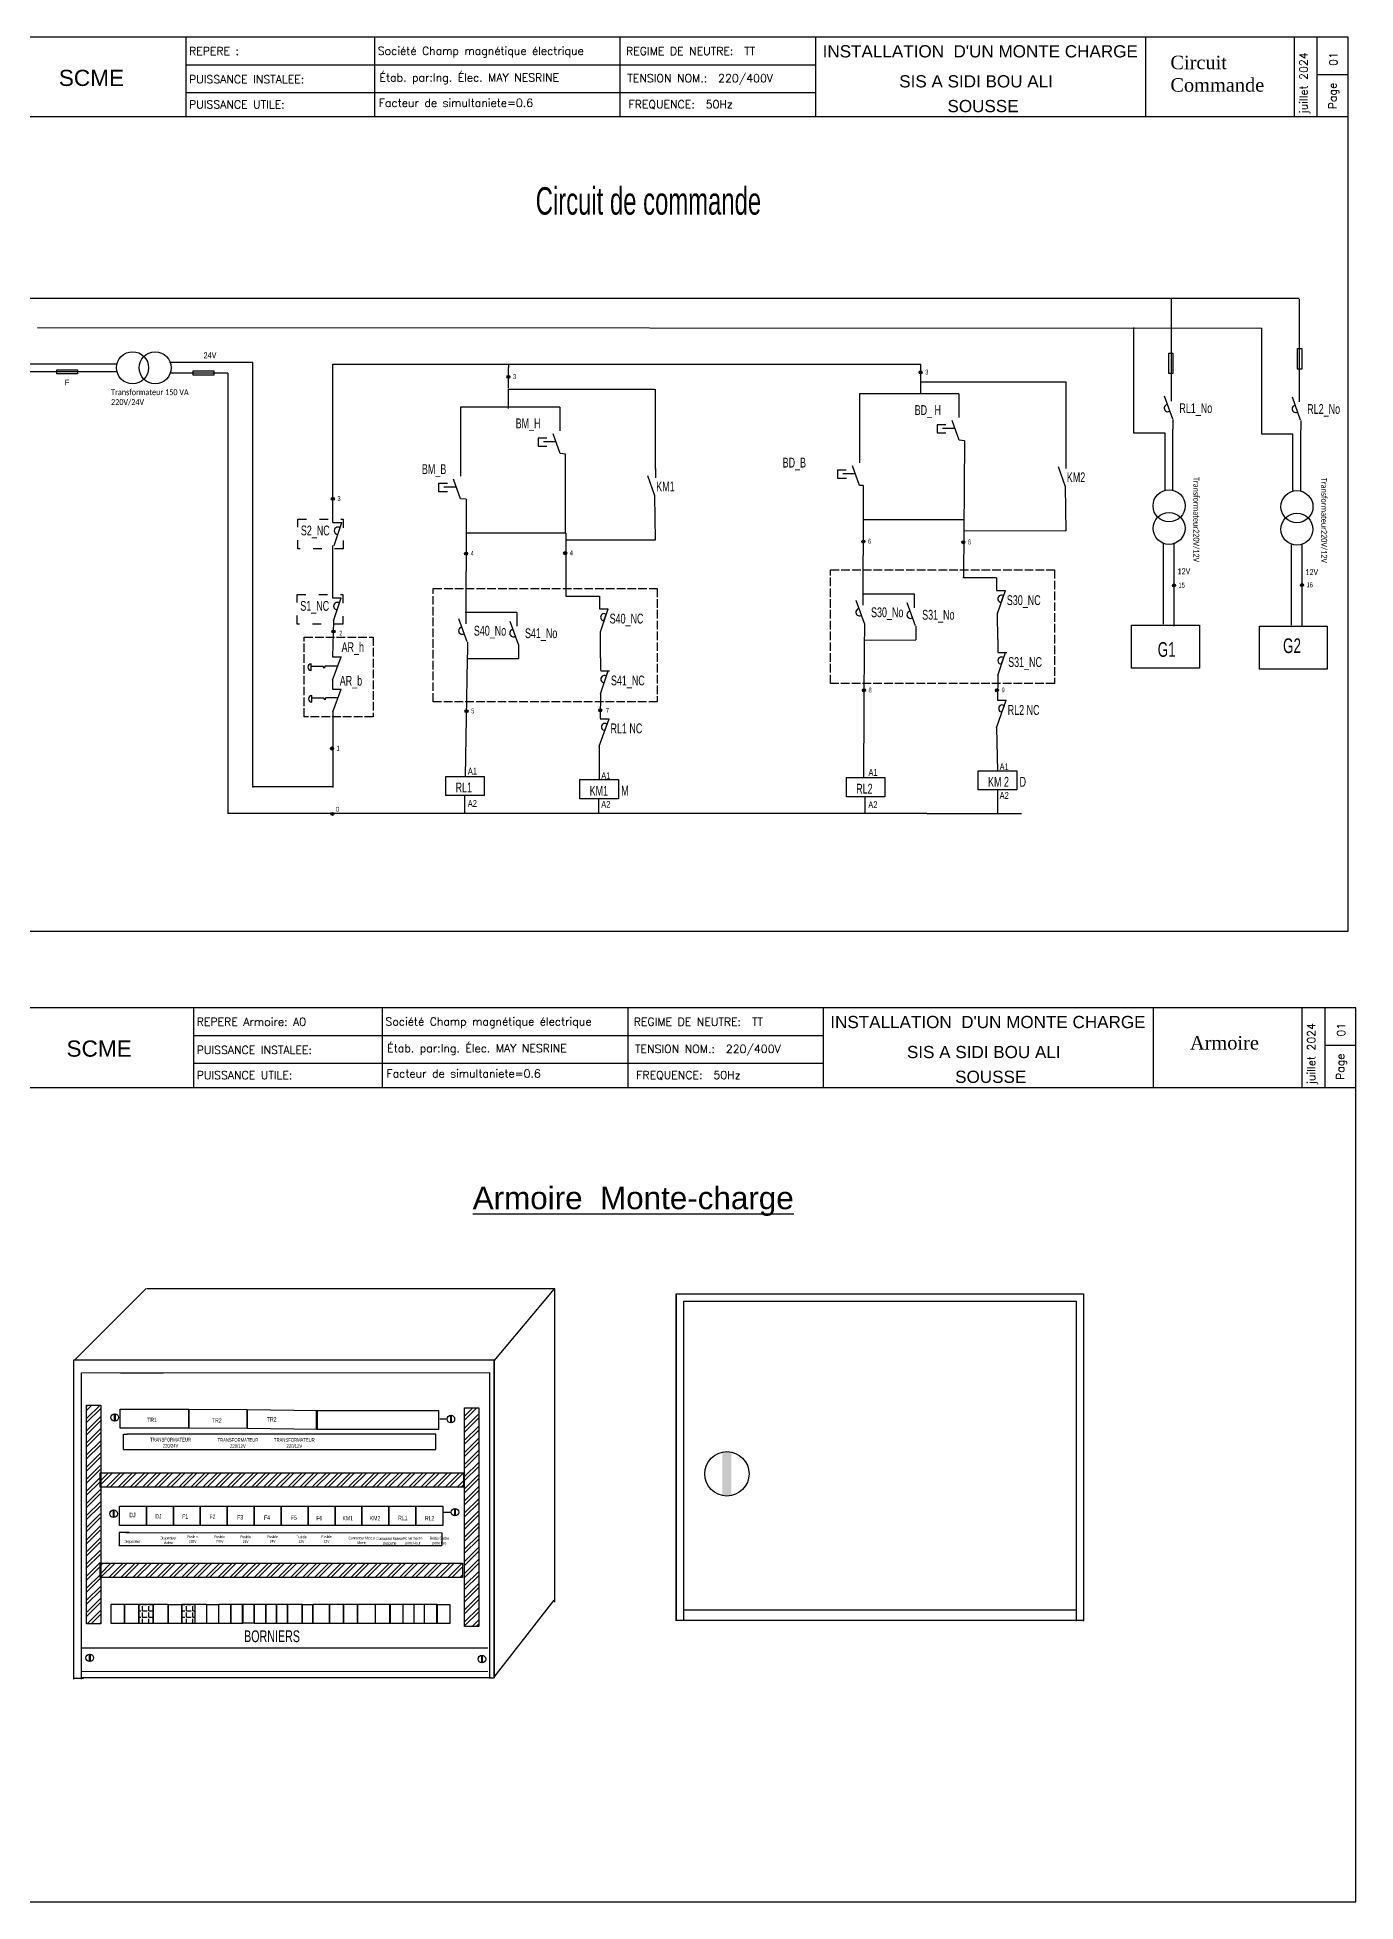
# Model space of a CAD drawing. Header units: millimetres. Extents: x -697 to 9610, y -2715 to 1893.
# Drawn here: x 7929 to 9396, y -2715 to -641 of the extents above; entities that cross this region are included whole.
import ezdxf

# ---------------------------------------------------------------- set-up
doc = ezdxf.new("R2010")
doc.units = ezdxf.units.MM
doc.linetypes.add('ACAD_ISO02W100', pattern=[15, 12, -3])
doc.linetypes.add('ACAD_ISO03W100', pattern=[30, 12, -18])
for name, color, linetype in [('A-PC-N', 2, 'Continuous'), ('CADRE SCHEMAS UNIFILAIRE', 7, 'Continuous'), ('PDF _Texte', 7, 'Continuous')]:
    doc.layers.add(name, color=color, linetype=linetype)
doc.styles.add('1-20 R', font='bgothl.ttf', dxfattribs={"width": 0.8, "height": 0.045})
doc.styles.add('1-50 R', font='bgothl.ttf', dxfattribs={"width": 0.65, "height": 0.1})
doc.styles.add('PDF Arial', font='arial.ttf')
doc.styles.add('ROMANS', font='romans', dxfattribs={"width": 0.8, "height": 0.5})
doc.styles.get("Standard").update_dxf_attribs({"font": 'ARIALN.TTF', "width": 0.8})

msp = doc.modelspace()

# ---------------------------------------------------------------- hatches: boundary and pattern name
at = {"linetype": 'Continuous', "ltscale": 0.8}
h = msp.add_hatch(color=7, dxfattribs=at)
h.dxf.hatch_style = 1
h.paths.add_polyline_path([(8913.445, -1014.111, 1), (8910.021, -1014.111, 1)])
h = msp.add_hatch(color=7, dxfattribs=at)
h.dxf.hatch_style = 1
h.paths.add_polyline_path([(8454.993, -1019.086, 1), (8451.57, -1019.086, 1)])
h = msp.add_hatch(color=7, dxfattribs=at)
h.dxf.hatch_style = 1
h.paths.add_polyline_path([(8259.61, -1154.663, 1), (8256.186, -1154.663, 1)])
h = msp.add_hatch(color=7, dxfattribs=at)
h.dxf.hatch_style = 1
h.paths.add_polyline_path([(8849.839, -1202.262, 1), (8846.415, -1202.262, 1)])
h = msp.add_hatch(color=7, dxfattribs=at)
h.dxf.hatch_style = 1
h.paths.add_polyline_path([(8960.899, -1202.984, 1), (8957.476, -1202.984, 1)])
h = msp.add_hatch(color=7, dxfattribs=at)
h.dxf.hatch_style = 1
h.paths.add_polyline_path([(8407.824, -1215.726, 1), (8404.4, -1215.726, 1)])
h = msp.add_hatch(color=7, dxfattribs=at)
h.dxf.hatch_style = 1
h.paths.add_polyline_path([(8518.124, -1215.178, 1), (8514.701, -1215.178, 1)])
h = msp.add_hatch(color=7, dxfattribs=at)
h.dxf.hatch_style = 1
h.paths.add_polyline_path([(9195.293, -1251.072, 1), (9191.87, -1251.072, 1)])
h = msp.add_hatch(color=7, dxfattribs=at)
h.dxf.hatch_style = 1
h.paths.add_polyline_path([(9337.746, -1250.68, 1), (9334.322, -1250.68, 1)])
h = msp.add_hatch(color=7, dxfattribs=at)
h.dxf.hatch_style = 1
h.paths.add_polyline_path([(8256.941, -1302.338, 1), (8260.365, -1302.338, 1)])
h = msp.add_hatch(color=7, dxfattribs=at)
h.dxf.hatch_style = 1
h.paths.add_polyline_path([(8850.427, -1367.651, 1), (8847.003, -1367.651, 1)])
h = msp.add_hatch(color=7, dxfattribs=at)
h.dxf.hatch_style = 1
h.paths.add_polyline_path([(8998.375, -1367.651, 1), (8994.951, -1367.651, 1)])
h = msp.add_hatch(color=7, dxfattribs=at)
h.dxf.hatch_style = 1
h.paths.add_polyline_path([(8557.116, -1389.875, 1), (8553.692, -1389.875, 1)])
h = msp.add_hatch(color=7, dxfattribs=at)
h.dxf.hatch_style = 1
h.paths.add_polyline_path([(8408.387, -1390.963, 1), (8404.963, -1390.963, 1)])
h = msp.add_hatch(color=7, dxfattribs=at)
h.dxf.hatch_style = 1
h.paths.add_polyline_path([(8258.691, -1432.441, 1), (8255.267, -1432.441, 1)])
h = msp.add_hatch(color=7, dxfattribs=at)
h.dxf.hatch_style = 1
h.paths.add_polyline_path([(8255.786, -1505.135, 1), (8259.21, -1505.135, 1)])
at = {"ltscale": 0.8}
h = msp.add_hatch(dxfattribs=at)
h.set_pattern_fill('ANSI32')
h.set_pattern_definition([(45, (-2264.681, -693.608), (-6.735192, 6.735192), []), (45, (-2260.19, -693.608), (-6.735192, 6.735192), [])])
h.paths.add_polyline_path([(8404.436, -2408.788), (8420.246, -2408.788), (8420.246, -2165.582), (8404.436, -2165.582)])
h.paths.add_polyline_path([(7984.037, -2405.85), (7999.847, -2405.85), (7999.847, -2354.41), (7998.994, -2354.41), (7998.994, -2338.405), (7999.403, -2253.99), (7999.143, -2253.99), (7999.143, -2237.986), (7999.847, -2162.644), (7984.037, -2162.644)])
h.paths.add_polyline_path([(7990.237, -2252.427), (7990.42, -2252.427), (7990.42, -2252.356), (7990.237, -2252.356)], flags=24)
h = msp.add_hatch(dxfattribs=at)
h.set_pattern_fill('ANSI32')
h.set_pattern_definition([(45, (-2269.651, -742.781), (-6.735192, 6.735192), []), (45, (-2265.161, -742.781), (-6.735192, 6.735192), [])])
h.paths.add_polyline_path([(8403.377, -2253.99), (8403.377, -2237.986), (7999.143, -2237.986), (7999.143, -2253.99)])
h = msp.add_hatch(dxfattribs=at)
h.set_pattern_fill('ANSI32')
h.set_pattern_definition([(45, (-2266.746, -843.201), (-6.735192, 6.735192), []), (45, (-2262.255, -843.201), (-6.735192, 6.735192), [])])
h.paths.add_polyline_path([(8402.279, -2354.41), (8402.279, -2338.405), (7998.994, -2338.405), (7998.994, -2354.41)])
at = {"ltscale": 0.8, "true_color": 0xf4ee51}
h = msp.add_hatch(dxfattribs=at)
h.set_pattern_fill('ANGLE', color=41)
h.set_pattern_definition([(0, (-1865.4596, -596.342), (0, 6.985), [5.08, -1.905]), (90, (-1865.4596, -596.342), (-6.985, 4e-16), [5.08, -1.905])])
h.paths.add_polyline_path([(8042.049, -2405.423), (8057.782, -2405.423), (8057.782, -2384.173), (8042.049, -2384.173)])
h.paths.add_polyline_path([(8104.568, -2405.423), (8104.568, -2384.173), (8089.913, -2384.173), (8089.913, -2405.423)])
at = {"layer": 'A-PC-N'}
h = msp.add_hatch(color=255, dxfattribs=at)
h.dxf.hatch_style = 1
h.paths.add_polyline_path([(8696.296, -2214.346, 0.0520091), (8691.195, -2214.878), (8691.195, -2263.248), (8696.296, -2263.248)])
h.paths.add_polyline_path([(8701.396, -2214.878, 0.0520091), (8696.296, -2214.346), (8696.296, -2263.248), (8701.396, -2263.248)])

# ---------------------------------------------------------------- linework, layer by layer
at = {"color": 255}
for p, q in [((8577.741, -730.073, 120.131), (8577.741, -641.447, 120.131)), ((8094.69, -671.921), (8795.18, -671.921)), ((8094.69, -702.922), (8795.18, -702.922)), ((8586.304, -1809.626, 120.131), (8586.304, -1720.999, 120.131)), ((8103.253, -1751.474), (8803.743, -1751.474)), ((8103.253, -1782.474), (8803.743, -1782.474)), ((8437.304, -2113.444, -137.365), (8437.304, -2466.461, -137.365)), ((8021.802, -2126.835, -137.365), (8069.556, -2126.835, -137.365)), ((8025.064, -2194.791), (8029.109, -2195.025)), ((8031.351, -2304.306), (8020.288, -2304.306)), ((8433.727, -2465.945, -137.365), (7978.772, -2465.945, -137.365))]:
    msp.add_line(p, q, dxfattribs=at)
for p, q in [((8795.18, -730.073, 120.131), (8795.18, -641.447, 120.131)), ((9162.236, -730.073, 120.131), (9162.236, -641.447, 120.131)), ((8094.69, -671.921), (8795.18, -671.921)), ((8094.69, -702.922), (8795.18, -702.922)), ((8803.743, -1809.626, 120.131), (8803.743, -1720.999, 120.131)), ((9170.799, -1809.626, 120.131), (9170.799, -1720.999, 120.131)), ((8103.253, -1751.474), (8803.743, -1751.474)), ((8103.253, -1782.474), (8803.743, -1782.474)), ((7970.925, -2112.331, -137.365), (8050.114, -2032.866, -137.365)), ((8051.012, -2032.866, -137.365), (8504.749, -2032.866, -137.365)), ((8437.304, -2113.444, -137.365), (8504.653, -2033.431, -137.365)), ((8504.653, -2033.431, -137.365), (8504.653, -2381.926, -137.365)), ((7969.856, -2112.331, -137.365), (8437.304, -2112.331, -137.365)), ((7969.885, -2467.584, -137.365), (7969.885, -2112.331, -137.365)), ((8437.304, -2466.461, -137.365), (8437.304, -2112.331, -137.365)), ((7978.288, -2126.835, -137.365), (8432.053, -2126.369, -137.365)), ((7978.317, -2467.584, -137.365), (7978.317, -2126.835, -137.365)), ((8432.053, -2126.369, -137.365), (8432.053, -2466.461, -137.365)), ((8025.064, -2211.824), (8025.064, -2194.791)), ((8372.491, -2195.025), (8029.109, -2195.025)), ((8372.491, -2211.824), (8372.491, -2195.025)), ((8385.484, -2178.333, -137.365), (8376.884, -2178.333, -137.365)), ((8025.064, -2211.824), (8372.491, -2211.824)), ((8389.717, -2281.995, -137.365), (8380.257, -2281.995, -137.365)), ((8379.114, -2319.127), (8019.889, -2318.991)), ((8020.288, -2304.306), (8020.288, -2319.19)), ((8027.663, -2304.306), (8379.334, -2304.644)), ((8379.325, -2304.588), (8379.344, -2318.881)), ((8437.314, -2465.222, -137.365), (8504.317, -2379.718, -137.365)), ((7978.311, -2432.675, -137.365), (8430.269, -2432.675, -137.365)), ((8430.379, -2458.861, -137.365), (7978.631, -2459.315, -137.365))]:
    msp.add_line(p, q)
at = {"color": 7, "ltscale": 0.8}
for p, q in [((7916.079, -931.687), (9189.605, -931.687)), ((9190.609, -931.687), (9332.86, -931.687)), ((7929.291, -964.117), (9291.299, -965.051)), ((9149.049, -1081.789), (9149.049, -964.117)), ((9291.299, -1082.723), (9291.299, -965.051)), ((8258.093, -1004.865), (8453.302, -1004.865)), ((8453.302, -1004.865), (8453.302, -1008.724)), ((8453.302, -1004.865), (8911.912, -1004.865)), ((8453.302, -1031.634), (8453.302, -1008.724)), ((8911.912, -1037.796), (8911.912, -1004.865)), ((8453.28, -1054.339), (8453.28, -1032.701)), ((8453.28, -1032.701), (8615.621, -1032.701)), ((8616.97, -1111.497), (8616.97, -1032.701)), ((8912.359, -1024.76), (9073.717, -1024.76)), ((9073.717, -1101.265), (9073.717, -1025.13)), ((8510.633, -1052.619), (8399.841, -1052.619)), ((8399.841, -1052.619), (8399.841, -1102.988)), ((8954.474, -1037.796), (8843.682, -1037.796)), ((8843.682, -1037.796), (8843.682, -1088.166)), ((8960.724, -1090.105), (8954.647, -1089.664)), ((8960.724, -1090.105), (8959.633, -1241.866)), ((9183.683, -1081.789), (9149.049, -1081.789)), ((9325.934, -1082.723), (9291.299, -1082.723)), ((8516.883, -1104.928), (8510.806, -1104.487)), ((8516.883, -1192.596), (8516.883, -1104.928)), ((8616.97, -1121.979), (8616.97, -1111.497)), ((9073.717, -1111.747), (9073.717, -1101.265)), ((8847.976, -1140.027), (8843.855, -1140.033)), ((8847.987, -1140.07), (8847.987, -1176.866)), ((8406.091, -1155.297), (8400.014, -1154.856)), ((8406.091, -1155.297), (8406.091, -1192.596)), ((8616.97, -1200.398), (8616.303, -1151.575)), ((9073.717, -1190.166), (9073.049, -1141.342)), ((8847.94, -1174.934), (8847.61, -1260.398)), ((8847.879, -1177.774), (8960.724, -1177.774)), ((8406.091, -1192.596), (8405.762, -1278.061)), ((8406.091, -1192.596), (8516.911, -1192.596)), ((8516.918, -1200.398), (8616.97, -1200.398)), ((8516.997, -1192.986), (8516.997, -1262.844)), ((8960.005, -1190.07), (9073.377, -1190.166)), ((8958.845, -1242.355), (8996.268, -1242.355)), ((8516.997, -1262.844), (8554.42, -1262.844)), ((8847.168, -1260.399), (8904.494, -1260.347)), ((8405.319, -1280.888), (8462.646, -1280.836)), ((8997.716, -1311.246), (8997.432, -1282.247)), ((8555.868, -1331.735), (8555.583, -1302.736)), ((8849.428, -1304.195), (8849.182, -1311.744)), ((8407.58, -1324.684), (8407.334, -1332.234)), ((8849.182, -1311.744), (8906.508, -1311.692)), ((8407.334, -1332.234), (8464.66, -1332.182)), ((8257.966, -1391.558), (8257.966, -1475.879)), ((8997.338, -1478.483), (8997.338, -1504.732)), ((8918.673, -1504.732), (9024.099, -1504.732)), ((8347.938, -2384.053), (8347.938, -2405.5)), ((8359.558, -2384.305), (8359.558, -2405.753)), ((7969.134, -2466.433), (7980.502, -2466.433)), ((8432.054, -2466.075), (8436.52, -2466.075))]:
    msp.add_line(p, q, dxfattribs=at)
at = {"linetype": 'ByBlock', "ltscale": 0.8}
for p, q in [((9190.609, -931.687), (9190.609, -1046.077)), ((9332.86, -932.621), (9332.86, -1047.011)), ((8017.226, -1013.469), (7891.624, -1013.469)), ((8017.895, -1004.794), (7892.292, -1004.794)), ((8168.883, -1003.264), (8076.361, -1003.264)), ((8141.154, -1015.011), (8077.43, -1015.011)), ((8141.099, -1015.071), (8141.099, -1504.732)), ((8168.924, -1475.943), (8168.924, -1003.215)), ((8258.093, -1181.119), (8258.093, -1004.865)), ((8930.213, -1072.145), (8939.957, -1072.145)), ((8949.534, -1076.457), (8936.042, -1076.457)), ((9192.359, -1145.258), (9192.428, -1077.157)), ((9192.428, -1066.536), (9192.428, -1077.157)), ((9334.609, -1146.192), (9334.678, -1078.091)), ((9334.678, -1067.47), (9334.678, -1078.091)), ((8486.372, -1086.968), (8496.116, -1086.968)), ((8486.433, -1096.136), (8496.178, -1096.136)), ((8505.693, -1091.28), (8492.201, -1091.28)), ((8930.274, -1081.313), (8940.019, -1081.313)), ((9183.683, -1144.59), (9183.683, -1081.789)), ((9325.934, -1145.524), (9325.934, -1082.723)), ((9073.518, -1110.957), (9073.518, -1121.107)), ((8375.58, -1137.337), (8385.324, -1137.337)), ((8616.771, -1121.19), (8616.771, -1131.34)), ((8819.421, -1122.515), (8829.165, -1122.515)), ((8819.482, -1131.683), (8829.227, -1131.683)), ((8838.743, -1126.826), (8825.251, -1126.826)), ((8375.641, -1146.505), (8385.386, -1146.505)), ((8394.902, -1141.649), (8381.41, -1141.649)), ((8258.093, -1181.119), (8267.838, -1181.119)), ((8258.093, -1264.966), (8258.093, -1206.687)), ((9182.141, -1294.154), (9182.141, -1204.793)), ((9193.888, -1296.246), (9193.888, -1203.724)), ((9324.392, -1295.088), (9324.392, -1205.727)), ((9336.139, -1297.181), (9336.139, -1204.658)), ((8847.61, -1257.571), (8847.61, -1273.115)), ((8904.494, -1260.347), (8904.494, -1275.89)), ((8996.343, -1256.679), (9006.087, -1256.679)), ((9001.308, -1269.882), (9004.021, -1262.411)), ((8257.472, -1264.966), (8267.217, -1264.966)), ((8405.762, -1278.061), (8405.762, -1293.604)), ((8462.646, -1280.836), (8462.646, -1296.38)), ((8554.494, -1277.169), (8564.239, -1277.169)), ((8559.459, -1290.372), (8562.172, -1282.9)), ((8849.428, -1293.574), (8849.428, -1304.195)), ((8906.313, -1296.35), (8906.317, -1311.693)), ((8407.58, -1314.064), (8407.58, -1324.684)), ((8464.464, -1316.839), (8464.468, -1332.182)), ((8997.791, -1325.503), (9007.535, -1325.503)), ((8247.268, -1341.268), (8233.776, -1341.268)), ((8233.892, -1345.593), (8233.892, -1338.121)), ((8248.499, -1343.03), (8247.292, -1341.192)), ((8249.119, -1341.006), (8248.497, -1343.114)), ((8262.631, -1340.941), (8249.139, -1340.941)), ((8257.679, -1330.463), (8267.423, -1330.463)), ((8555.942, -1345.993), (8565.686, -1345.993)), ((9001.506, -1338.706), (9004.219, -1331.235)), ((8257.419, -1366.443), (8267.164, -1366.443)), ((8257.736, -1356.368), (8257.736, -1366.183)), ((8257.966, -1391.558), (8267.164, -1366.421)), ((8559.658, -1359.196), (8562.37, -1351.724)), ((8248.052, -1376.503), (8234.56, -1376.503)), ((8234.677, -1380.828), (8234.677, -1373.356)), ((8249.284, -1378.265), (8248.077, -1376.427)), ((8249.904, -1376.241), (8249.282, -1378.349)), ((8263.571, -1376.176), (8249.924, -1376.176)), ((8997.303, -1378.791), (9007.047, -1378.791)), ((9002.268, -1391.995), (9004.981, -1384.523)), ((8555.454, -1399.281), (8565.199, -1399.281)), ((8560.419, -1412.484), (8563.132, -1405.013)), ((8258.058, -1475.209), (8168.876, -1475.209)), ((8918.673, -1504.732), (8140.907, -1504.732))]:
    msp.add_line(p, q, dxfattribs=at)
at = {"linetype": 'ByBlock'}
for p, q in [((8510.633, -1052.619), (8510.633, -1079.204)), ((8954.474, -1037.796), (8954.474, -1064.382)), ((9192.313, -1066.284), (9183.136, -1040.729)), ((9334.564, -1067.218), (9325.387, -1041.664)), ((8930.215, -1072.294), (8930.215, -1081.296)), ((8954.647, -1089.664), (8946.837, -1067.574)), ((8486.374, -1087.117), (8486.374, -1096.119)), ((8510.806, -1104.487), (8502.996, -1082.397)), ((8843.682, -1088.166), (8843.682, -1114.751)), ((8399.841, -1102.988), (8399.841, -1129.574)), ((8843.855, -1140.033), (8836.045, -1117.943)), ((9073.049, -1141.342), (9065.24, -1119.038)), ((8375.582, -1137.486), (8375.582, -1146.488)), ((8400.014, -1154.856), (8392.204, -1132.766)), ((8616.303, -1151.575), (8608.494, -1129.271)), ((8819.423, -1122.663), (8819.423, -1131.665)), ((8259.274, -1206.687), (8267.838, -1181.133)), ((8996.268, -1242.422), (8996.268, -1256.414)), ((8554.42, -1262.911), (8554.42, -1276.904)), ((8997.432, -1282.247), (9006.087, -1256.693)), ((8258.653, -1290.534), (8267.217, -1264.98)), ((8555.583, -1302.736), (8564.239, -1277.182)), ((8849.314, -1293.322), (8840.137, -1267.767)), ((8906.198, -1296.097), (8897.021, -1270.543)), ((8258.653, -1290.534), (8257.723, -1330.443)), ((8407.465, -1313.811), (8398.288, -1288.257)), ((8464.349, -1316.587), (8455.172, -1291.032)), ((8849.182, -1311.744), (8848.396, -1464.784)), ((8997.553, -1351.071), (9006.208, -1325.517)), ((8997.716, -1311.246), (8997.716, -1325.238)), ((8257.723, -1356.323), (8267.383, -1330.443)), ((8407.302, -1332.877), (8405.048, -1463.367)), ((8555.704, -1371.56), (8564.36, -1346.006)), ((8555.868, -1331.735), (8555.868, -1345.728)), ((8997.553, -1351.071), (8997.228, -1378.526)), ((8555.704, -1371.56), (8555.38, -1399.016)), ((8996.118, -1409.308), (9007.047, -1378.805)), ((8554.269, -1429.797), (8565.199, -1399.294)), ((8996.118, -1409.308), (8997.338, -1457.152)), ((8554.269, -1429.797), (8554.269, -1466.723)), ((8404.29, -1484.898), (8404.29, -1504.732)), ((8553.534, -1488.688), (8553.534, -1504.833)), ((8849.88, -1486.316), (8849.88, -1504.732))]:
    msp.add_line(p, q, dxfattribs=at)
at = {"color": 255, "elevation": 120.131}
for points in [[(9387.26, -641.447), (7877.875, -641.447), (7877.875, -1635.374), (9387.26, -1635.374)], [(9387.26, -641.447), (7877.875, -641.447), (7877.875, -1635.374), (9387.26, -1635.374)], [(9395.823, -1720.999), (7886.438, -1720.999), (7886.438, -2714.926), (9395.823, -2714.926)], [(9395.823, -1720.999), (7886.438, -1720.999), (7886.438, -2714.926), (9395.823, -2714.926)]]:
    msp.add_lwpolyline(points, close=True, dxfattribs=at)
at = {"linetype": 'ByBlock', "ltscale": 0.8}
for points in [[(9192.552, -992.651), (9192.552, -1015.479), (9187.88, -1015.479), (9187.88, -992.651)], [(9335.803, -987.622), (9335.803, -1010.45), (9331.131, -1010.45), (9331.131, -987.622)], [(7951.058, -1011.177), (7973.885, -1011.177), (7973.885, -1015.848), (7951.058, -1015.848)], [(8102.633, -1012.38), (8125.46, -1012.38), (8125.46, -1017.051), (8102.633, -1017.051)], [(8383.693, -1463.367), (8426.404, -1463.367), (8426.404, -1484.698), (8383.693, -1484.698)], [(8532.833, -1467.06), (8575.544, -1467.06), (8575.544, -1488.391), (8532.833, -1488.391)], [(8829.284, -1464.784), (8871.994, -1464.784), (8871.994, -1486.115), (8829.284, -1486.115)], [(8975.983, -1457.152), (9018.693, -1457.152), (9018.693, -1478.483), (8975.983, -1478.483)]]:
    msp.add_lwpolyline(points, close=True, dxfattribs=at)
at = {"color": 7, "linetype": 'ACAD_ISO03W100', "ltscale": 0.8}
for points in [[(8218.977, -1177.233), (8269.575, -1177.233), (8269.575, -1210.255), (8218.977, -1210.255)], [(8218.356, -1261.08), (8268.954, -1261.08), (8268.954, -1294.102), (8218.356, -1294.102)]]:
    msp.add_lwpolyline(points, close=True, dxfattribs=at)
at = {"color": 7, "linetype": 'ACAD_ISO02W100', "ltscale": 0.8}
for points in [[(8811.573, -1233.863), (9060.765, -1233.863), (9060.765, -1359.943), (8811.573, -1359.943)], [(8369.724, -1254.352), (8618.916, -1254.352), (8618.916, -1380.433), (8369.724, -1380.433)], [(8226.196, -1308.637), (8302.801, -1308.637), (8302.801, -1397.277), (8226.196, -1397.277)]]:
    msp.add_lwpolyline(points, close=True, dxfattribs=at)
at = {"color": 7, "ltscale": 0.8}
for points in [[(9146.39, -1295.411), (9221.93, -1295.411), (9221.93, -1343.202), (9146.39, -1343.202)], [(9288.641, -1296.345), (9364.181, -1296.345), (9364.181, -1344.136), (9288.641, -1344.136)], [(7984.037, -2162.644), (7999.847, -2162.644), (7999.847, -2405.85), (7984.037, -2405.85)], [(8404.436, -2165.582), (8420.246, -2165.582), (8420.246, -2408.788), (8404.436, -2408.788)], [(7999.143, -2237.986), (8403.377, -2237.986), (8403.377, -2253.99), (7999.143, -2253.99)], [(7998.994, -2338.405), (8402.279, -2338.405), (8402.279, -2354.41), (7998.994, -2354.41)]]:
    msp.add_lwpolyline(points, close=True, dxfattribs=at)
for points, elevation in [([(8015.071, -2172.297), (8015.441, -2172.297), (8015.441, -2180.619), (8015.071, -2180.619)], -137.365), ([(8015.071, -2172.297), (8015.441, -2172.297), (8015.441, -2180.619), (8015.071, -2180.619)], -137.365), ([(8015.325, -2172.297), (8015.695, -2172.297), (8015.695, -2180.619), (8015.325, -2180.619)], -137.365), ([(8021.507, -2166.993), (8097.893, -2166.993), (8097.893, -2188.242), (8021.507, -2188.242)], -137.365), ([(8097.893, -2166.993), (8162.514, -2167.558), (8162.514, -2188.808), (8097.893, -2188.242)], -137.365), ([(8162.514, -2167.558), (8240.357, -2168.533), (8240.357, -2189.782), (8162.514, -2188.808)], -137.365), ([(8239.767, -2168.659), (8375.603, -2168.659), (8375.603, -2189.909), (8239.767, -2189.909)], -137.365), ([(8389.02, -2173.992), (8389.39, -2173.992), (8389.39, -2182.315), (8389.02, -2182.315)], -137.365), ([(8389.02, -2173.992), (8389.39, -2173.992), (8389.39, -2182.315), (8389.02, -2182.315)], -137.365), ([(8389.275, -2173.992), (8389.644, -2173.992), (8389.644, -2182.315), (8389.275, -2182.315)], -137.365), ([(8013.831, -2279.258), (8014.201, -2279.258), (8014.201, -2287.581), (8013.831, -2287.581)], -137.365), ([(8014.086, -2279.258), (8014.456, -2279.258), (8014.456, -2287.581), (8014.086, -2287.581)], -137.365), ([(8020.633, -2275.201), (8050.598, -2275.201), (8050.598, -2296.451), (8020.633, -2296.451)], -137.365), ([(8050.598, -2275.201), (8080.563, -2275.201), (8080.563, -2296.451), (8050.598, -2296.451)], -137.365), ([(8080.563, -2275.201), (8110.528, -2275.201), (8110.528, -2296.451), (8080.563, -2296.451)], -137.365), ([(8110.528, -2275.201), (8140.493, -2275.201), (8140.493, -2296.451), (8110.528, -2296.451)], -137.365), ([(8140.493, -2275.201), (8170.459, -2275.201), (8170.459, -2296.451), (8140.493, -2296.451)], -137.365), ([(8170.459, -2275.201), (8200.424, -2275.201), (8200.424, -2296.451), (8170.459, -2296.451)], -137.365), ([(8200.424, -2275.201), (8230.389, -2275.201), (8230.389, -2296.451), (8200.424, -2296.451)], -274.73), ([(8230.389, -2275.201), (8260.354, -2275.201), (8260.354, -2296.451), (8230.389, -2296.451)], -274.73), ([(8260.354, -2275.201), (8290.319, -2275.201), (8290.319, -2296.451), (8260.354, -2296.451)], -274.73), ([(8290.319, -2275.201), (8320.284, -2275.201), (8320.284, -2296.451), (8290.319, -2296.451)], -274.73), ([(8320.284, -2275.201), (8350.249, -2275.201), (8350.249, -2296.451), (8320.284, -2296.451)], -274.73), ([(8350.249, -2275.201), (8380.215, -2275.201), (8380.215, -2296.451), (8350.249, -2296.451)], -274.73), ([(8393.572, -2277.577), (8393.942, -2277.577), (8393.942, -2285.9), (8393.572, -2285.9)], -137.365), ([(8393.572, -2277.577), (8393.942, -2277.577), (8393.942, -2285.9), (8393.572, -2285.9)], -137.365), ([(8393.827, -2277.577), (8394.197, -2277.577), (8394.197, -2285.9), (8393.827, -2285.9)], -137.365), ([(8011.275, -2384.173), (8026.316, -2384.173), (8026.316, -2405.423), (8011.275, -2405.423)], -274.73), ([(8026.316, -2384.173), (8042.049, -2384.173), (8042.049, -2405.423), (8026.316, -2405.423)], -274.73), ([(8058.388, -2384.173), (8074.726, -2384.173), (8074.726, -2405.423), (8058.388, -2405.423)], -274.73), ([(8074.726, -2384.217), (8089.913, -2384.217), (8089.913, -2405.466), (8074.726, -2405.466)], -274.73), ([(8089.913, -2384.173), (8104.568, -2384.173), (8104.568, -2405.423), (8089.913, -2405.423)], -274.73), ([(8104.643, -2384.173), (8117.499, -2384.173), (8117.499, -2405.423), (8104.643, -2405.423)], -274.73), ([(8117.88, -2384.389), (8130.736, -2384.389), (8130.736, -2405.638), (8117.88, -2405.638)], -274.73), ([(8131.142, -2384.173), (8144.29, -2384.173), (8144.29, -2405.423), (8131.142, -2405.423)], -412.094), ([(8144.29, -2384.173), (8157.676, -2384.173), (8157.676, -2405.423), (8144.29, -2405.423)], -824.189), ([(8157.403, -2384.058), (8170.507, -2384.058), (8170.507, -2405.307), (8157.403, -2405.307)], -412.094), ([(8170.345, -2384.173), (8183.45, -2384.173), (8183.45, -2405.423), (8170.345, -2405.423)], -412.094), ([(8183.45, -2384.173), (8195.396, -2384.173), (8195.396, -2405.423), (8183.45, -2405.423)], -412.094), ([(8195.396, -2384.173), (8207.449, -2384.173), (8207.449, -2405.423), (8195.396, -2405.423)], -824.189), ([(8207.449, -2384.173), (8223.78, -2384.173), (8223.78, -2405.423), (8207.449, -2405.423)], -412.094), ([(8223.78, -2384.266), (8235.834, -2384.266), (8235.834, -2405.515), (8223.78, -2405.515)], -824.189), ([(8235.787, -2384.173), (8254.294, -2384.173), (8254.294, -2405.423), (8235.787, -2405.423)], -412.094), ([(8254.294, -2384.173), (8269.748, -2384.173), (8269.748, -2405.423), (8254.294, -2405.423)], -824.189), ([(8269.748, -2384.173), (8285.206, -2384.173), (8285.206, -2405.423), (8269.748, -2405.423)], -1236.283), ([(8285.253, -2384.173), (8305.193, -2384.173), (8305.193, -2405.423), (8285.253, -2405.423)], -2472.566), ([(8305.349, -2384.173), (8321.831, -2384.173), (8321.831, -2405.423), (8305.349, -2405.423)], -3708.849), ([(8321.477, -2384.173), (8335.813, -2384.173), (8335.813, -2405.423), (8321.477, -2405.423)], -4945.132), ([(8336.086, -2384.173), (8374.08, -2384.173), (8374.08, -2405.423), (8336.086, -2405.423)], -1236.283), ([(8373.704, -2384.251), (8388.04, -2384.251), (8388.04, -2405.5), (8373.704, -2405.5)], -4945.132), ([(7987.208, -2439.554), (7987.577, -2439.554), (7987.577, -2447.877), (7987.208, -2447.877)], -137.365), ([(7987.208, -2439.554), (7987.577, -2439.554), (7987.577, -2447.877), (7987.208, -2447.877)], -137.365), ([(7987.462, -2439.554), (7987.832, -2439.554), (7987.832, -2447.877), (7987.462, -2447.877)], -137.365), ([(8423.552, -2440.928), (8423.922, -2440.928), (8423.922, -2449.25), (8423.552, -2449.25)], -137.365), ([(8423.552, -2440.928), (8423.922, -2440.928), (8423.922, -2449.25), (8423.552, -2449.25)], -137.365), ([(8423.807, -2440.928), (8424.177, -2440.928), (8424.177, -2449.25), (8423.807, -2449.25)], -137.365)]:
    msp.add_lwpolyline(points, close=True, dxfattribs=dict(elevation=elevation))
at = {"transparency": 33554687, "elevation": -274.73}
msp.add_lwpolyline([(8042.049, -2384.173), (8057.782, -2384.173), (8057.782, -2405.423), (8042.049, -2405.423)], close=True, dxfattribs=at)
at = {"linetype": 'ByBlock'}
for centre, radius in [((8035.186, -1008.946), 17.833), ((8060.26, -1008.983), 17.76), ((9188.206, -1162.55), 17.833), ((9330.457, -1163.484), 17.833), ((9188.169, -1187.623), 17.76), ((9330.42, -1188.557), 17.76)]:
    msp.add_circle(centre, radius, dxfattribs=at)
at = {"color": 7, "linetype": 'Continuous', "ltscale": 0.8}
for centre in [(8911.733, -1014.111), (8453.282, -1019.086), (8257.898, -1154.663), (8848.127, -1202.262), (8959.188, -1202.984), (8406.112, -1215.726), (8516.413, -1215.178), (9193.582, -1251.072), (9336.034, -1250.68), (8258.653, -1302.338), (8848.715, -1367.651), (8996.663, -1367.651), (8555.404, -1389.875), (8406.675, -1390.963), (8256.979, -1432.441), (8257.498, -1505.135)]:
    msp.add_circle(centre, 1.712, dxfattribs=at)
for centre in [(8015.325, -2176.466, -137.365), (8389.275, -2178.162, -137.365), (8014.086, -2283.428, -137.365), (8393.827, -2281.747, -137.365), (7987.462, -2443.724, -137.365), (8423.807, -2445.097, -137.365)]:
    msp.add_circle(centre, 4.169)
at = {"linetype": 'ByBlock', "ltscale": 0.8}
for centre, radius, start, end in [((9186.734, -1053.823), 4.021, 98.708898, 299.558711), ((9328.985, -1054.757), 4.021, 98.708898, 299.558711), ((8263.566, -1190.225), 4.1, 55.369447, 267.822875), ((9001.68, -1265.897), 4.003, 60.548484, 264.669133), ((8262.945, -1274.072), 4.1, 55.369447, 267.822875), ((8559.831, -1286.386), 4.003, 60.548484, 264.669133), ((8843.735, -1280.861), 4.021, 98.708898, 299.558711), ((8900.619, -1283.637), 4.021, 98.708898, 299.558711), ((8401.886, -1301.351), 4.021, 98.708898, 299.558711), ((8458.77, -1304.126), 4.021, 98.708898, 299.558711), ((8234.006, -1341.857), 3.737, 91.750337, 268.249663), ((9001.878, -1334.721), 4.003, 60.548484, 264.669133), ((8560.029, -1355.21), 4.003, 60.548484, 264.669133), ((8234.791, -1377.092), 3.737, 91.750337, 268.249663), ((9002.64, -1388.009), 4.003, 60.548484, 264.669133), ((8560.791, -1408.498), 4.003, 60.548484, 264.669133)]:
    msp.add_arc(centre, radius, start, end, dxfattribs=at)
at = {"layer": 'A-PC-N', "color": 255}
for p, q in [((8640.037, -2038.808), (8640.037, -2401.655)), ((8640.037, -2038.808), (9093.066, -2038.808)), ((8640.037, -2402.615), (8640.037, -2038.808)), ((8648.233, -2402.02), (8648.233, -2047.004)), ((8648.233, -2047.004), (9084.87, -2047.004)), ((9084.87, -2047.004), (9084.87, -2402.863)), ((9093.066, -2038.808), (9093.066, -2402.863)), ((9093.066, -2402.247), (8640.037, -2402.247)), ((9084.87, -2390.781), (8648.233, -2390.781))]:
    msp.add_line(p, q, dxfattribs=at)
msp.add_circle((8696.296, -2239.063), 24.717, dxfattribs=at)
at = {"layer": 'CADRE SCHEMAS UNIFILAIRE', "color": 255}
for p, q in [((8094.71, -730.073, 120.131), (8094.71, -641.447, 120.131)), ((8304.512, -730.073, 120.131), (8304.512, -641.447, 120.131)), ((9387.26, -683.309, 120.131), (9353.094, -683.309, 120.131)), ((8103.273, -1809.626, 120.131), (8103.273, -1720.999, 120.131)), ((8313.075, -1809.626, 120.131), (8313.075, -1720.999, 120.131)), ((9395.823, -1762.861, 120.131), (9361.657, -1762.861, 120.131))]:
    msp.add_line(p, q, dxfattribs=at)
at = {"layer": 'CADRE SCHEMAS UNIFILAIRE'}
for p, q in [((9327.826, -730.073, 120.131), (9327.826, -641.447, 120.131)), ((9353.094, -730.073, 120.131), (9353.094, -641.447, 120.131)), ((9387.26, -730.073, 120.131), (7877.875, -730.073, 120.131)), ((9336.389, -1809.626, 120.131), (9336.389, -1720.999, 120.131)), ((9361.657, -1809.626, 120.131), (9361.657, -1720.999, 120.131)), ((9395.823, -1809.626, 120.131), (7886.438, -1809.626, 120.131))]:
    msp.add_line(p, q, dxfattribs=at)
at = {"layer": 'CADRE SCHEMAS UNIFILAIRE', "elevation": 120.131}
for points in [[(9387.26, -641.447), (7877.875, -641.447), (7877.875, -1635.374), (9387.26, -1635.374)], [(9395.823, -1720.999), (7886.438, -1720.999), (7886.438, -2714.926), (9395.823, -2714.926)]]:
    msp.add_lwpolyline(points, close=True, dxfattribs=at)

# ---------------------------------------------------------------- texts
at = {"ltscale": 0.8, "style": '1-50 R', "width": 0.65}
msp.add_text('Circuit de commande', height=30.53816, dxfattribs=at).set_placement((8483.609, -838.706))
at = {"linetype": 'ByBlock', "ltscale": 0.8, "attachment_point": 1, "style": '1-20 R'}
for s, width, gutter_width, insert, char_height in [('{\\fCalibri Light|b0|i0|c0|p34;\\C256;24V}', 23.07937, 16.542, (8114.038, -991.771), 6.61676), ('{\\C255;F}', 42.01156, 1.752, (7959.711, -1022.34), 6.2309), ('{\\fCalibri Light|b0|i0|c0|p34;\\C256;Transformateur 150 VA 220V/24V}', 82.17644, 16.542, (8011.214, -1032.822), 6.61676), ('{\\fCalibri Light|b0|i0|c0|p34;12V}', 23.07937, 16.542, (9197.449, -1232.02), 6.61676), ('{\\fCalibri Light|b0|i0|c0|p34;12V}', 23.07937, 16.542, (9339.7, -1232.954), 6.61676)]:
    msp.add_mtext_dynamic_manual_height_columns(s, width=width, gutter_width=gutter_width, heights=[0], dxfattribs=dict(at, insert=insert, char_height=char_height))
at = {"linetype": 'ByBlock', "ltscale": 0.8, "attachment_point": 1}
for s, width, heights, insert, char_height in [('3', 8.74376, [0], (8458.472, -1016.056), 5.432), ('3', 8.74376, [0], (8916.924, -1011.081), 5.432), ('BD_ H', 43.50019, [0], (8905.164, -1050.561), 10.8649), ('RL1_No', 28.76605, [0], (9199.653, -1048.466), 10.8649), ('RL2_No', 28.76605, [0], (9341.904, -1049.401), 10.8649), ('BM_H ', 43.50019, [0], (8461.323, -1065.384), 10.8649), ('BM_B', 47.50867, [0], (8357.027, -1116.239), 10.8649), ('BD_B ', 47.50867, [0], (8758.306, -1109.047), 10.8649), ('KM1', 18.96264, [6.845], (8617.711, -1135.572), 10.8649), ('KM2', 18.96264, [6.845], (9074.458, -1125.339), 10.8649), ('3', 8.74376, [0], (8263.089, -1151.633), 5.432), ('S2_NC', 28.76605, [0], (8222.365, -1184.505), 10.8649), ('6', 8.74376, [0], (8853.317, -1199.231), 5.432), ('6', 8.74376, [0], (8964.378, -1199.954), 5.432), ('4', 8.74376, [0], (8411.303, -1212.696), 5.432), ('4', 8.74376, [0], (8521.603, -1212.148), 5.432), ('S30_NC', 28.76605, [1.255], (9007.723, -1261.998), 10.8649), ('15', 8.74376, [0], (9198.772, -1248.041), 5.4324), ('16', 8.74376, [0], (9341.224, -1247.65), 5.4324), ('S1_NC', 28.76605, [0], (8221.744, -1268.352), 10.8649), ('S40_NC', 28.76605, [1.255], (8565.874, -1282.487), 10.8649), ('S30_No', 28.76605, [0], (8856.654, -1275.504), 10.8649), ('S31_No', 28.76605, [0], (8913.538, -1278.28), 10.8649), ('2', 8.74376, [0], (8265.133, -1301.563), 5.432), ('S40_No', 28.76605, [0], (8414.805, -1295.994), 10.8649), ('S41_No', 28.76605, [0], (8471.689, -1298.769), 10.8649), ('AR_h', 42.01156, [0], (8267.668, -1314.307), 10.8649), ('G1', 28.76605, [0], (9175.553, -1314.145), 16.2973), ('G2', 28.76605, [0], (9314.976, -1309.949), 16.2973), ('S31_NC', 28.76605, [1.255], (9009.17, -1330.822), 10.8649), ('AR_b', 42.01156, [0], (8265.628, -1351.637), 10.8649), ('S41_NC', 28.76605, [1.255], (8567.322, -1351.311), 10.8649), ('8', 8.74376, [0], (8853.906, -1364.621), 5.432), ('9', 8.74376, [0], (9001.853, -1364.621), 5.432), ('5', 8.74376, [0], (8411.865, -1387.933), 5.432), ('7', 8.74376, [0], (8561.676, -1387.385), 5.432), ('RL2 NC', 57.72315, [1.255], (9008.683, -1384.11), 10.8649), ('RL1 NC', 57.72315, [1.255], (8566.834, -1404.599), 10.8649), ('1', 8.74376, [0], (8262.17, -1429.41), 5.432), ('A1', 28.76605, [0], (8999.678, -1448.888), 7.6054), ('RL1', 28.76605, [0], (8394.534, -1470.253), 10.8649), ('A1', 17.28558, [0], (8408.181, -1453.8), 7.6054), ('A1', 28.76605, [0], (8556.528, -1458.796), 7.6054), ('RL2', 28.76605, [0], (8840.125, -1471.67), 10.8649), ('A1', 17.28558, [0], (8853.772, -1455.217), 7.6054), ('KM 2', 28.76605, [0], (8986.824, -1464.038), 10.8649), ('D', 28.76605, [0], (9021.876, -1463.925), 10.865), ('A2', 28.76605, [0], (8408.004, -1489.731), 7.6054), ('KM1', 28.76605, [0], (8543.675, -1473.946), 10.8649), ('A2', 28.76605, [0], (8556.528, -1490.741), 7.6054), ('M', 28.76605, [0], (8578.726, -1473.833), 10.865), ('A2', 28.76605, [0], (8853.594, -1491.149), 7.6054), ('A2', 28.76605, [0], (8999.678, -1480.833), 7.6054), ('0', 8.74376, [0], (8261.416, -1497.34), 5.432)]:
    msp.add_mtext_dynamic_manual_height_columns(s, width=width, gutter_width=1.752, heights=heights, dxfattribs=dict(at, insert=insert, char_height=char_height))
at = {"linetype": 'ByBlock', "ltscale": 0.8, "char_height": 6.61676, "attachment_point": 1, "rotation": 270, "style": '1-20 R'}
for insert in [(9221.783, -1130.378), (9364.034, -1131.312)]:
    msp.add_mtext_dynamic_manual_height_columns('{\\fCalibri Light|b0|i0|c0|p34;Transformateur220V/12V}', width=82.17644, gutter_width=16.542, heights=[0], dxfattribs=dict(at, insert=insert))
at = {"color": 255, "attachment_point": 7}
for s, insert, char_height, width in [('\\pxt1;{\\H1.04167x;\\C0;TR1}', (8051.448, -2181.606), 4.76317, 6.99292), ('\\pxt1;{\\H1.04167x;\\C0;TR2}', (8184.548, -2180.949), 4.76317, 36.07816), ('\\pxt1;{\\H1.04167x;\\C0;TR2}', (8123.546, -2182.2), 4.76317, 36.07816), ('\\pxt1;{\\H1.04167x;\\C0;DJ}', (8031.609, -2287.431), 4.76317, 6.99292), ('\\pxqc,t1;{\\H1.04167x;\\C0;DJ}', (8054.625, -2288.789), 4.76317, 18.55031), ('\\pxqc,t1;{\\H1.04167x;\\C0;F1}', (8084.35, -2289.153), 4.76317, 18.55031), ('\\pxqc,t1;{\\H1.04167x;\\C0;F2}', (8114.79, -2289.373), 4.76317, 18.55031), ('\\pxqc,t1;{\\H1.04167x;\\C0;F3}', (8145.671, -2290.034), 4.76317, 18.55031), ('\\pxqc,t1;{\\H1.04167x;\\C0;F4}', (8175.45, -2290.254), 4.76317, 18.55031), ('\\pxqc,t1;{\\H1.04167x;\\C0;F5}', (8205.228, -2290.474), 4.76317, 18.55031), ('\\pxqc,t1;{\\H1.04167x;\\C0;F6}', (8233.683, -2290.915), 4.76317, 18.55031), ('\\pxqc,t1;{\\H1.04167x;\\C0;KM1}', (8265.258, -2290.926), 4.76317, 18.55031), ('\\pxqc,t1;{\\H1.04167x;\\C0;KM2}', (8295.698, -2290.926), 4.76317, 18.55031), ('\\pxqc,t1;{\\H1.04167x;\\C0;RL1}', (8326.579, -2290.706), 4.76317, 18.55031), ('\\pxqc,t1;{\\H1.04167x;\\C0;RL2}', (8356.358, -2290.926), 4.76317, 18.55031), ('\\pxt1;{\\C0;Disjoncteur}', (8025.914, -2316.785), 3.11452, 0.15622), ('\\pxt1;{\\C0;BORNIERS}', (8159.18, -2426.366), 13, 0.15622)]:
    msp.add_mtext(s, dxfattribs=dict(at, insert=insert, char_height=char_height, width=width))
for s, insert, char_height in [('\\pxqc,t1;{\\C0;TRANSFORMATEUR\\P220/24V}', (8054.63, -2209.978), 4.08272), ('\\pxqc,t1;{\\C0;TRANSFORMATEUR\\P220/12V}', (8129.643, -2210.306), 4.08272), ('\\pxqc,t1;{\\C0;TRANSFORMATEUR\\P220/12V}', (8192.434, -2210.306), 4.08272), ('\\pxqc,t1;{\\C0;Disjoncteur \\PMoteur}', (8065.48, -2317.225), 3.11452), ('\\pxqc,t1;{\\C0;Fusible\\P220V}', (8096.237, -2315.788), 3.11452), ('\\pxqc,t1;{\\C0;Fusible\\P220V}', (8126.231, -2315.821), 3.11452), ('\\pxqc,t1;{\\C0;Fusible\\P24V}', (8155.164, -2315.813), 3.11452), ('\\pxqc,t1;{\\C0;Fusible\\P24V}', (8185.138, -2315.688), 3.11452), ('\\pxqc,t1;{\\C0;Fusible\\P12V}', (8217.266, -2315.948), 3.11452), ('\\pxqc,t1;{\\C0;Fusible\\P12V}', (8245.163, -2315.725), 3.11452), ('\\pxqc,t1;{\\C0;Contacteur Moteur\\PMonte}', (8275.509, -2317.302), 3.11452), ('\\pxqc,t1;{\\C0;Contacteur Moteur\\PDescente}', (8306.336, -2317.869), 3.11452), ('\\pxqc,t1;{\\C0;Relais Gache\\Pporte Haut}', (8336.244, -2318.573), 3.11452), ('\\pxqc,t1;{\\C0;Relais Gache\\Pporte Bas}', (8365.832, -2318.302), 3.11452)]:
    msp.add_mtext(s, dxfattribs=dict(at, insert=insert, char_height=char_height))
at = {"color": 255, "insert": (7990.248, -2252.374), "char_height": 0.03402, "attachment_point": 1}
msp.add_mtext_dynamic_manual_height_columns('{\\C256;\\c16777215;P.C SALON}', width=38.90295, gutter_width=0.34, heights=[0], dxfattribs=at)
at = {"layer": 'CADRE SCHEMAS UNIFILAIRE', "style": 'ROMANS'}
for s, height, p in [('REPERE :', 8.8986, (8097.922, -661.179, 120.131)), ('Société Champ magnétique électrique ', 8.89862, (8307.91, -660.941, 120.131)), ('REGIME DE NEUTRE:  TT', 8.89862, (8584.102, -661.179, 120.131)), ('PUISSANCE INSTALEE:   ', 8.89862, (8097.922, -692.605, 120.131)), ('Étab. par:Ing. Élec. MAY NESRINE', 8.89862, (8309.812, -690.697, 120.131)), ('TENSION NOM.:  220/400V', 8.89862, (8585.514, -691.42, 120.131)), ('PUISSANCE UTILE: ', 8.89862, (8097.922, -720.587, 120.131)), ('Facteur de simultaniete=0.6', 8.89862, (8309.063, -718.865, 120.131)), ('FREQUENCE:  50Hz', 8.89862, (8586.927, -720.452, 120.131)), ('REPERE Armoire: A0 ', 8.89862, (8106.485, -1740.731, 120.131)), ('Société Champ magnétique électrique ', 8.89862, (8316.473, -1740.494, 120.131)), ('REGIME DE NEUTRE:  TT', 8.89862, (8592.664, -1740.731, 120.131)), ('Étab. par:Ing. Élec. MAY NESRINE', 8.89862, (8318.375, -1770.249, 120.131)), ('TENSION NOM.:  220/400V', 8.89862, (8594.077, -1770.973, 120.131)), ('PUISSANCE INSTALEE:   ', 8.89862, (8106.485, -1772.157, 120.131)), ('PUISSANCE UTILE: ', 8.89862, (8106.485, -1800.14, 120.131)), ('Facteur de simultaniete=0.6', 8.89862, (8317.626, -1798.418, 120.131)), ('FREQUENCE:  50Hz', 8.89862, (8595.49, -1800.004, 120.131))]:
    msp.add_text(s, height=height, dxfattribs=at).set_placement(p)
for s, height, p in [('juillet 2024', 8.89862, (9342.311, -726.517)), ('01', 8.8986, (9375.409, -673.258)), ('Page', 8.8986, (9374.588, -721.48)), ('juillet 2024', 8.89862, (9350.874, -1806.069)), ('01', 8.8986, (9383.972, -1752.811)), ('Page', 8.8986, (9383.15, -1801.032))]:
    msp.add_text(s, height=height, rotation=90, dxfattribs=at).set_placement(p)
at = {"layer": 'PDF _Texte', "style": 'PDF Arial'}
for p in [(8941.667, -724.736, 0), (8950.23, -1804.288, 0)]:
    msp.add_text('SOUSSE', height=13.591, dxfattribs=at).set_placement(p)
at = {"layer": 'PDF _Texte', "attachment_point": 7, "style": 'PDF Arial'}
for s, insert, char_height in [("INSTALLATION  D'UN MONTE CHARGE", (8802.796, -664.021), 13.59096), ('{\\fTimes New Roman|b0|i0|c0|p18;Circuit \\PCommande}', (9189.638, -702.15), 15), ('SCME', (7953.082, -695.836, 120.131), 18), ('SIS A SIDI BOU ALI', (8888.015, -697.405), 13.59096), ("INSTALLATION  D'UN MONTE CHARGE", (8811.358, -1743.574), 13.59096), ('SCME', (7961.645, -1775.388, 120.131), 18), ('{\\fTimes New Roman|b0|i0|c0|p18;Armoire}', (9211.41, -1767.402), 15), ('SIS A SIDI BOU ALI', (8896.578, -1776.958), 13.59096), ('{\\LArmoire  Monte-charge}', (8413.526, -1952.304), 25)]:
    msp.add_mtext(s, dxfattribs=dict(at, insert=insert, char_height=char_height))

doc.saveas('drawing.dxf')
